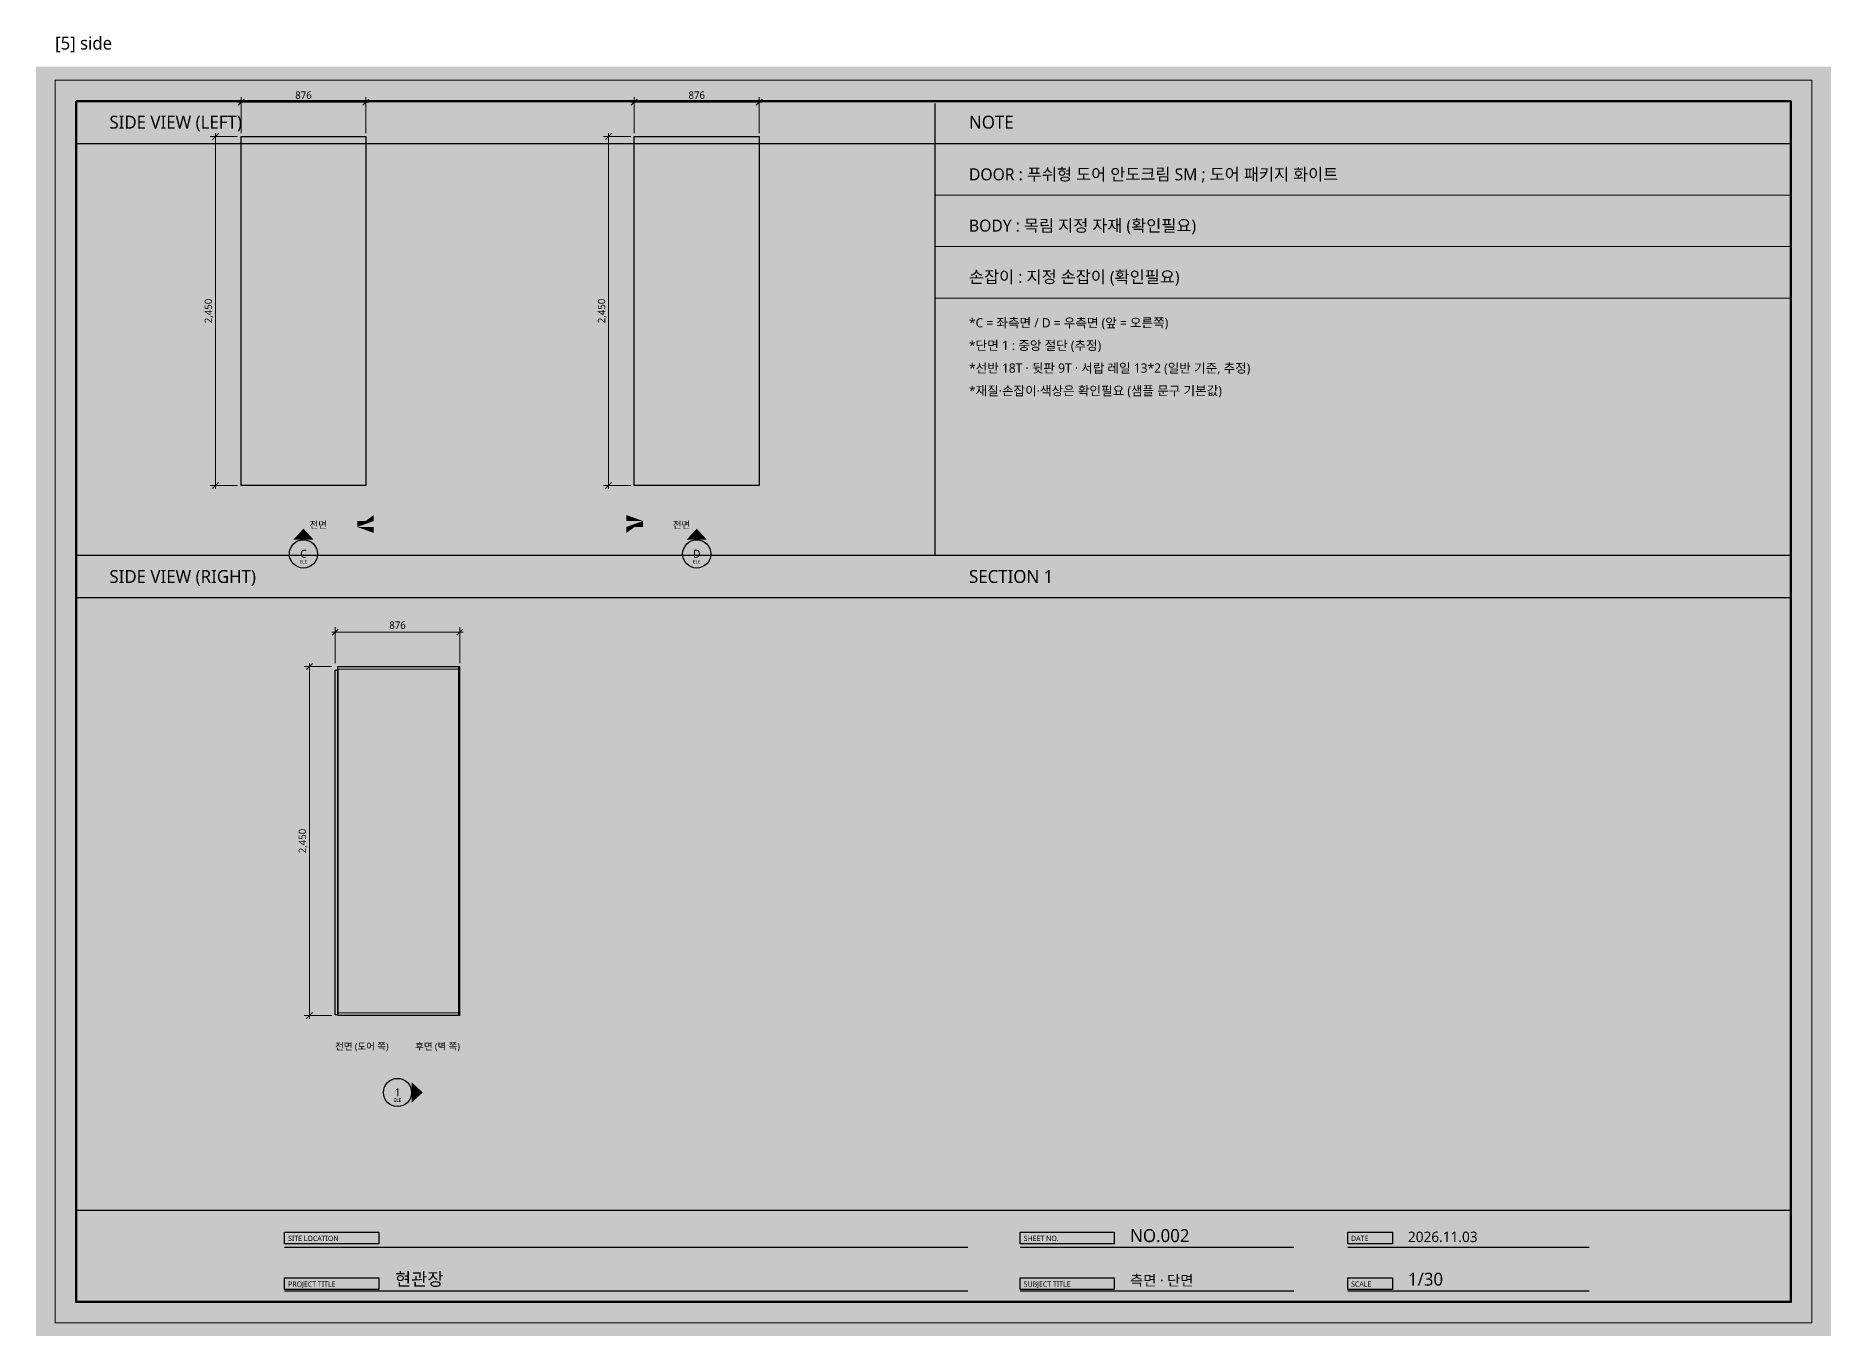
# Model space of a CAD drawing. Header units: millimetres. Extents: x 0 to 3420, y 0 to 304.
# Drawn here: x 2000 to 2420, y 0 to 304.2 of the extents above; entities that cross this region are included whole.
import ezdxf
from ezdxf.enums import TextEntityAlignment as Align

# ---------------------------------------------------------------- set-up
doc = ezdxf.new("R2010")
doc.units = ezdxf.units.MM
for name, color, linetype, lineweight, true_color in [('BG', 7, 'Continuous', 0, 0xffffff), ('DIM', 7, 'Continuous', 13, 0x969696), ('FRAME', 7, 'Continuous', 100, 0x000000), ('NOTE_RED', 7, 'Continuous', 25, 0xde0038), ('OUTLINE', 7, 'Continuous', 25, 0x000000), ('SHEET_FRAME_INFO', 7, 'Continuous', 0, 0x5a5a5a), ('TEXT', 7, 'Continuous', 13, 0x000000), ('THIN', 7, 'Continuous', 5, 0x6e6e6e)]:
    doc.layers.add(name, color=color, linetype=linetype, lineweight=lineweight, true_color=true_color)
doc.styles.add('MALGUN', font='malgun.ttf')

msp = doc.modelspace()

# ---------------------------------------------------------------- linework, layer by layer
at = {"layer": 'BG', "lineweight": 0, "true_color": 0xffffff}
msp.add_solid([(2000, 0), (2420, 0), (2000, 297), (2420, 297)], dxfattribs=at)
at = {"layer": 'DIM', "lineweight": 13, "true_color": 0x969696}
for p, q in [((2048, 281.4667), (2048, 289.8667)), ((2077.2, 281.4667), (2077.2, 289.8667)), ((2140, 281.4667), (2140, 289.8667)), ((2169.2, 281.4667), (2169.2, 289.8667)), ((2047.2, 288.6667), (2078, 288.6667)), ((2139.2, 288.6667), (2170, 288.6667)), ((2042, 281.4667), (2042, 198.2)), ((2134, 281.4667), (2134, 198.2)), ((2047.2, 280.6667), (2040.8, 280.6667)), ((2139.2, 280.6667), (2132.8, 280.6667)), ((2047.2, 199), (2040.8, 199)), ((2139.2, 199), (2132.8, 199)), ((2069.2, 164.6667), (2100, 164.6667)), ((2070, 157.4667), (2070, 165.8667)), ((2099.2, 157.4667), (2099.2, 165.8667)), ((2069.2, 156.6667), (2062.8, 156.6667)), ((2064, 157.4667), (2064, 74.2)), ((2069.2, 75), (2062.8, 75))]:
    msp.add_line(p, q, dxfattribs=at)
at = {"layer": 'DIM', "lineweight": 13, "true_color": 0x5a5a5a}
for p, q in [((2047.3, 287.9667), (2048.7, 289.3667)), ((2076.5, 287.9667), (2077.9, 289.3667)), ((2139.3, 287.9667), (2140.7, 289.3667)), ((2168.5, 287.9667), (2169.9, 289.3667)), ((2041.3, 279.9667), (2042.7, 281.3667)), ((2133.3, 279.9667), (2134.7, 281.3667)), ((2041.3, 198.3), (2042.7, 199.7)), ((2133.3, 198.3), (2134.7, 199.7)), ((2069.3, 163.9667), (2070.7, 165.3667)), ((2098.5, 163.9667), (2099.9, 165.3667)), ((2063.3, 155.9667), (2064.7, 157.3667)), ((2063.3, 74.3), (2064.7, 75.7))]:
    msp.add_line(p, q, dxfattribs=at)
at = {"layer": 'FRAME', "lineweight": 25, "true_color": 0x000000}
for p, q in [((2210.3, 288.4), (2210.3, 182.7)), ((2009.4, 279), (2410.6, 279)), ((2009.4, 182.7), (2410.6, 182.7)), ((2009.4, 172.8), (2410.6, 172.8)), ((2009.4, 29.5), (2410.6, 29.5))]:
    msp.add_line(p, q, dxfattribs=at)
at = {"layer": 'FRAME', "lineweight": 13, "true_color": 0x000000}
for p, q in [((2210.3, 266.9), (2410.6, 266.9)), ((2210.3, 254.9), (2410.6, 254.9)), ((2210.3, 242.8), (2410.6, 242.8))]:
    msp.add_line(p, q, dxfattribs=at)
msp.add_lwpolyline([(2004.5, 293.8), (2415.5, 293.8), (2415.5, 3.1), (2004.5, 3.1)], close=True, dxfattribs=at)
at = {"layer": 'FRAME', "lineweight": 100, "true_color": 0x000000}
msp.add_lwpolyline([(2009.4, 288.9), (2410.6, 288.9), (2410.6, 8), (2009.4, 8)], close=True, dxfattribs=at)
at = {"layer": 'FRAME', "lineweight": 0, "true_color": 0x555555}
for points in [[(2058.2, 24.3), (2080.2, 24.3), (2058.2, 21.6), (2080.2, 21.6)], [(2230.3, 24.3), (2252.3, 24.3), (2230.3, 21.6), (2252.3, 21.6)], [(2306.9, 24.3), (2317.4, 24.3), (2306.9, 21.6), (2317.4, 21.6)], [(2058.2, 13.6), (2080.2, 13.6), (2058.2, 10.9), (2080.2, 10.9)], [(2230.3, 13.6), (2252.3, 13.6), (2230.3, 10.9), (2252.3, 10.9)], [(2306.9, 13.6), (2317.4, 13.6), (2306.9, 10.9), (2317.4, 10.9)]]:
    msp.add_solid(points, dxfattribs=at)
at = {"layer": 'OUTLINE', "lineweight": 25, "true_color": 0x000000}
for p, q in [((2058.2, 20.8), (2218, 20.8)), ((2230.3, 20.8), (2294.3, 20.8)), ((2306.9, 20.8), (2363.4, 20.8)), ((2058.2, 10.6), (2218, 10.6)), ((2230.3, 10.6), (2294.3, 10.6)), ((2306.9, 10.6), (2363.4, 10.6))]:
    msp.add_line(p, q, dxfattribs=at)
for points in [[(2048, 280.6667), (2077.2, 280.6667), (2077.2, 199), (2048, 199)], [(2140, 280.6667), (2169.2, 280.6667), (2169.2, 199), (2140, 199)], [(2070, 155.8333), (2070.6667, 155.8333), (2070.6667, 75.1333), (2070, 75.1333)], [(2070.6667, 156.6667), (2098.9, 156.6667), (2098.9, 75), (2070.6667, 75)], [(2058.2, 24.3), (2080.2, 24.3), (2080.2, 21.6), (2058.2, 21.6)], [(2230.3, 24.3), (2252.3, 24.3), (2252.3, 21.6), (2230.3, 21.6)], [(2306.9, 24.3), (2317.4, 24.3), (2317.4, 21.6), (2306.9, 21.6)], [(2058.2, 13.6), (2080.2, 13.6), (2080.2, 10.9), (2058.2, 10.9)], [(2230.3, 13.6), (2252.3, 13.6), (2252.3, 10.9), (2230.3, 10.9)], [(2306.9, 13.6), (2317.4, 13.6), (2317.4, 10.9), (2306.9, 10.9)]]:
    msp.add_lwpolyline(points, close=True, dxfattribs=at)
for centre in [(2062.6, 183), (2154.6, 183), (2084.6, 57)]:
    msp.add_circle(centre, 3.3, dxfattribs=at)
at = {"layer": 'OUTLINE', "lineweight": 0, "true_color": 0xe1e1e1}
for points in [[(2063.02, 190.98), (2069.2, 190.98), (2063.02, 188.23), (2069.2, 188.23)], [(2148, 190.98), (2154.18, 190.98), (2148, 188.23), (2154.18, 188.23)]]:
    msp.add_solid(points, dxfattribs=at)
at = {"layer": 'OUTLINE', "lineweight": 0, "true_color": 0x000000}
for points in [[(2075.2, 189.3), (2082.2, 190), (2079.05, 192.1)], [(2075.2, 189.3), (2079.05, 192.1), (2079.05, 190.7)], [(2075.2, 189.3), (2079.05, 190.7), (2075.2, 190.7)], [(2075.2, 189.3), (2079.05, 187.9), (2082.2, 190)], [(2075.2, 189.3), (2079.05, 189.3), (2079.05, 187.9)], [(2142, 190.7), (2138.15, 192.1), (2135, 190)], [(2142, 190.7), (2135, 190), (2138.15, 187.9)], [(2142, 190.7), (2138.15, 190.7), (2138.15, 192.1)], [(2142, 190.7), (2138.15, 187.9), (2138.15, 189.3)], [(2142, 190.7), (2138.15, 189.3), (2142, 189.3)], [(2060.2, 186.3), (2065, 186.3), (2062.6, 188.9)], [(2152.2, 186.3), (2157, 186.3), (2154.6, 188.9)], [(2087.9, 59.4), (2087.9, 54.6), (2090.5, 57)]]:
    msp.add_solid(points, dxfattribs=at)
at = {"layer": 'THIN', "lineweight": 5, "true_color": 0x6e6e6e}
for points in [[(2070.6667, 156.0667), (2098.9, 156.0667), (2098.9, 156.6667), (2070.6667, 156.6667)], [(2098.9, 156.6667), (2099.2, 156.6667), (2099.2, 75), (2098.9, 75)], [(2070.6667, 75), (2098.9, 75), (2098.9, 75.6), (2070.6667, 75.6)]]:
    msp.add_lwpolyline(points, close=True, dxfattribs=at)

# ---------------------------------------------------------------- texts
at = {"layer": 'NOTE_RED', "true_color": 0xde0038, "style": 'MALGUN'}
for s, height, p in [('손잡이 : 지정 손잡이 (확인필요)', 2.808, (2218.3, 246.4)), ('*재질·손잡이·색상은 확인필요 (샘플 문구 기본값)', 2.16, (2218.3, 220.1))]:
    msp.add_text(s, height=height, dxfattribs=at).set_placement(p)
at = {"layer": 'SHEET_FRAME_INFO', "true_color": 0x5a5a5a, "style": 'MALGUN'}
msp.add_text('[5] side', height=3, dxfattribs=at).set_placement((2004.5, 301))
at = {"layer": 'TEXT', "true_color": 0x000000, "style": 'MALGUN'}
for s, height, p in [('876', 1.728, (2062.6, 289.4667)), ('876', 1.728, (2154.6, 289.4667)), ('ELE', 0.792, (2062.6, 180.8)), ('C', 1.872, (2062.6, 182.1)), ('ELE', 0.792, (2154.6, 180.8)), ('D', 1.872, (2154.6, 182.1)), ('876', 1.728, (2084.6, 165.4667)), ('ELE', 0.792, (2084.6, 54.8)), ('1', 1.872, (2084.6, 56.1))]:
    msp.add_text(s, height=height, dxfattribs=at).set_placement(p, align=Align.CENTER)
for s, height, p in [('SIDE VIEW (LEFT)', 3.024, (2017.2, 282.5)), ('NOTE', 3.024, (2218.3, 282.5)), ('DOOR : 푸쉬형 도어^J안도크림 SM ; 도어 패키지^J화이트', 2.808, (2218.3, 270.4)), ('BODY : 목림 지정 자재 (확인필요)', 2.808, (2218.3, 258.4)), ('*C = 좌측면 / D = 우측면 (앞 = 오른쪽)', 2.16, (2218.3, 236)), ('*단면 1 : 중앙 절단 (추정)', 2.16, (2218.3, 230.7)), ('*선반 18T · 뒷판 9T · 서랍 레일 13*2 (일반 기준, 추정)', 2.16, (2218.3, 225.4)), ('전면', 1.584, (2064.02, 189)), ('전면', 1.584, (2149, 189)), ('SIDE VIEW (RIGHT)', 3.024, (2017.2, 176.2)), ('SECTION 1', 3.024, (2218.3, 176.2)), ('전면 (도어 쪽)', 1.584, (2070, 67)), ('NO.002', 3.024, (2256, 22)), ('2026.11.03', 2.448, (2321, 22)), ('현관장', 3.024, (2084, 11.8)), ('측면 · 단면', 2.448, (2256, 11.8)), ('1/30', 3.024, (2321, 11.8))]:
    msp.add_text(s, height=height, dxfattribs=at).set_placement(p)
for p in [(2041.2, 239.8333), (2133.2, 239.8333), (2063.2, 115.8333)]:
    msp.add_text('2,450', height=1.728, rotation=90, dxfattribs=at).set_placement(p, align=Align.CENTER)
msp.add_text('후면 (벽 쪽)', height=1.584, dxfattribs=at).set_placement((2099.2, 67), align=Align.RIGHT)
at = {"layer": 'TEXT', "true_color": 0xffffff, "style": 'MALGUN'}
for s, p in [('SITE LOCATION', (2059, 22.25)), ('SHEET NO.', (2231.1, 22.25)), ('DATE', (2307.7, 22.25)), ('PROJECT TITLE', (2059, 11.55)), ('SUBJECT TITLE', (2231.1, 11.55)), ('SCALE', (2307.7, 11.55))]:
    msp.add_text(s, height=1.224, dxfattribs=at).set_placement(p)

doc.saveas('drawing.dxf')
